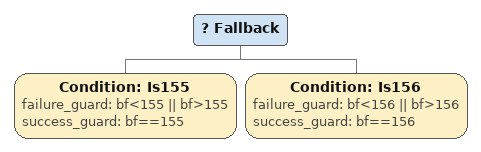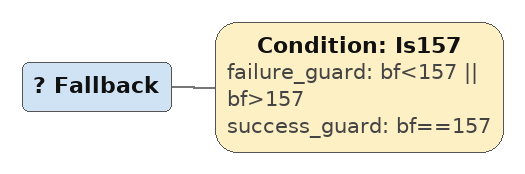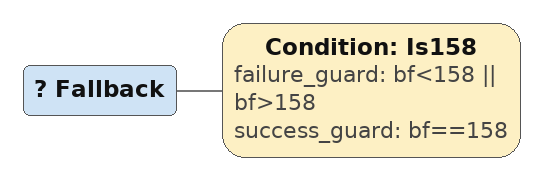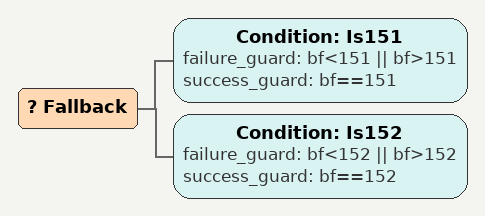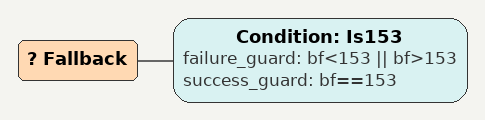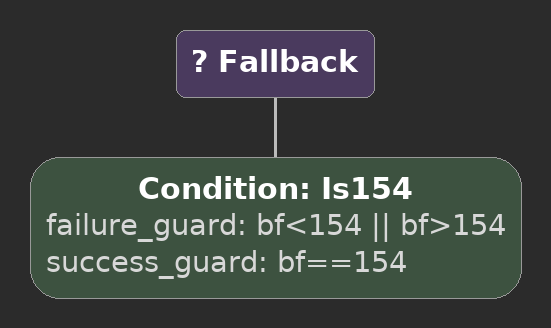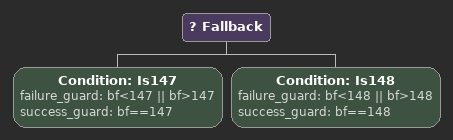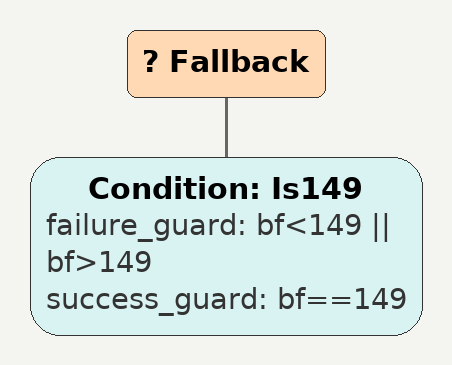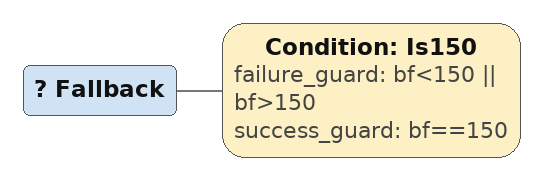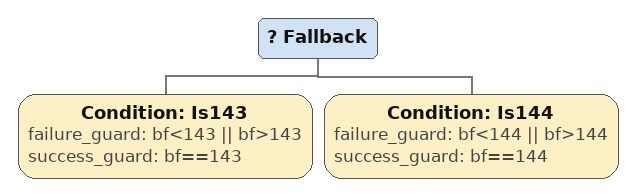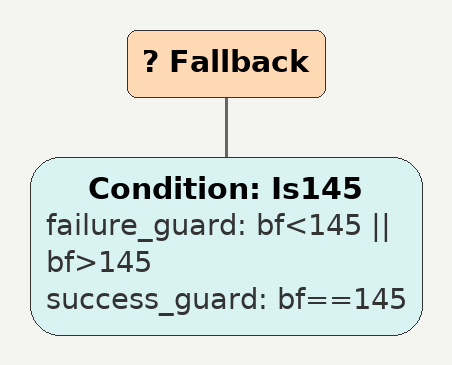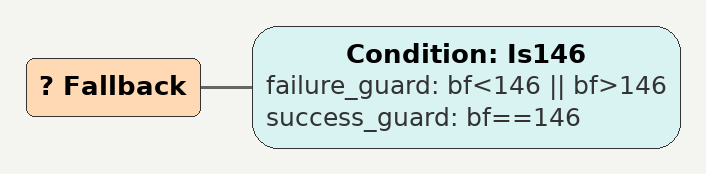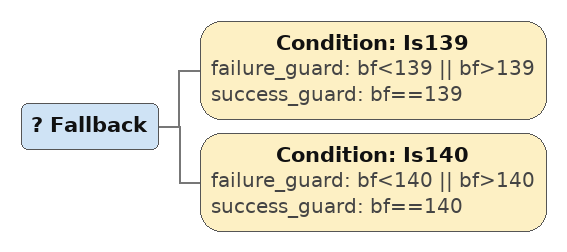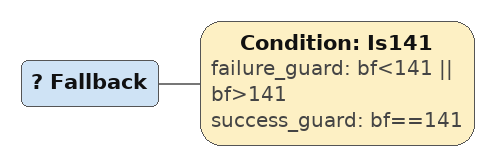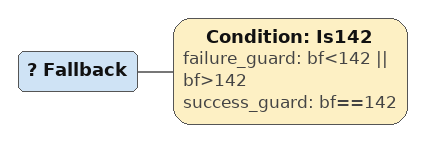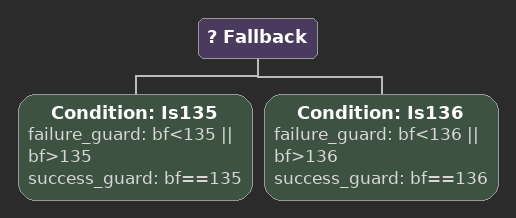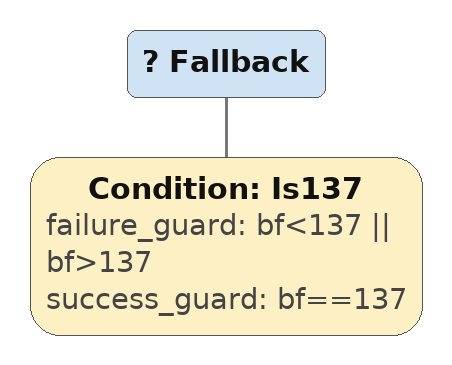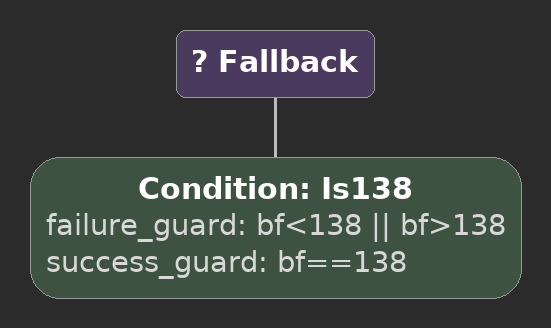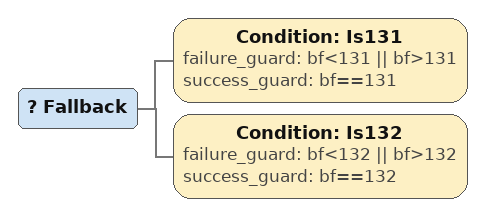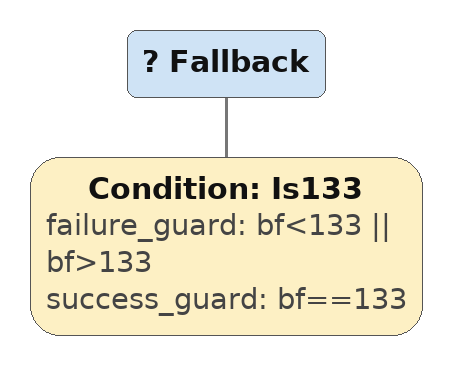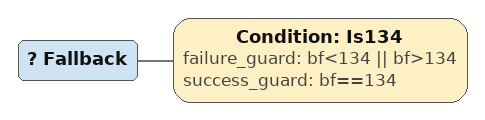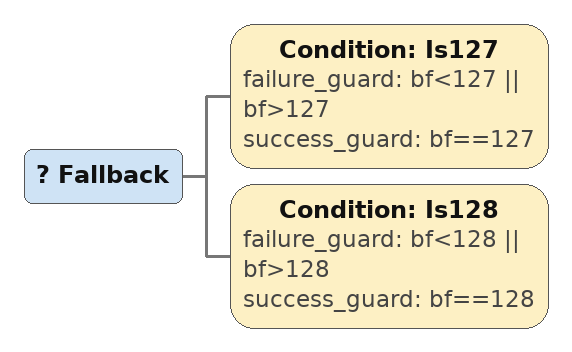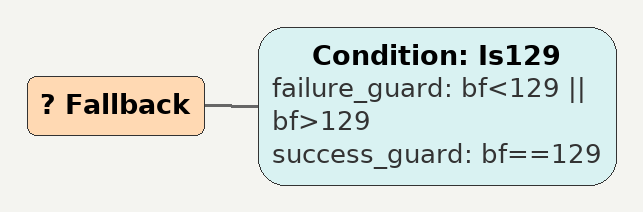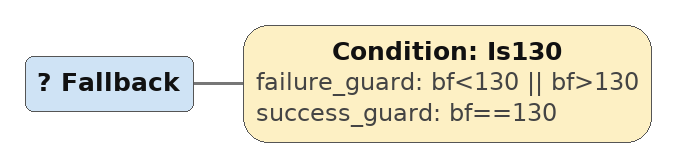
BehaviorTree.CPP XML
<Fallback>
    <Condition ID="Is155" failure_guard="bf&lt;155 || bf>155" success_guard="bf==155"/>
    <Condition ID="Is156" failure_guard="bf&lt;156 || bf>156" success_guard="bf==156"/>
        sequence154
        sequence
        children {
        } end_children
    } end_composite
</Fallback>

<Fallback>
    <Condition ID="Is157" failure_guard="bf&lt;157 || bf>157" success_guard="bf==157"/>
        sequence154
        sequence
        children {
        } end_children
    } end_composite
</Fallback>

<Fallback>
    <Condition ID="Is158" failure_guard="bf&lt;158 || bf>158" success_guard="bf==158"/>
        sequence154
        sequence
        children {
        } end_children
    } end_composite
</Fallback>

<Fallback>
    <Condition ID="Is151" failure_guard="bf&lt;151 || bf>151" success_guard="bf==151"/>
    <Condition ID="Is152" failure_guard="bf&lt;152 || bf>152" success_guard="bf==152"/>
        sequence150
        sequence
        children {
        } end_children
    } end_composite
</Fallback>

<Fallback>
    <Condition ID="Is153" failure_guard="bf&lt;153 || bf>153" success_guard="bf==153"/>
        sequence150
        sequence
        children {
        } end_children
    } end_composite
</Fallback>

<Fallback>
    <Condition ID="Is154" failure_guard="bf&lt;154 || bf>154" success_guard="bf==154"/>
        sequence150
        sequence
        children {
        } end_children
    } end_composite
</Fallback>

<Fallback>
    <Condition ID="Is147" failure_guard="bf&lt;147 || bf>147" success_guard="bf==147"/>
    <Condition ID="Is148" failure_guard="bf&lt;148 || bf>148" success_guard="bf==148"/>
        sequence146
        sequence
        children {
        } end_children
    } end_composite
</Fallback>

<Fallback>
    <Condition ID="Is149" failure_guard="bf&lt;149 || bf>149" success_guard="bf==149"/>
        sequence146
        sequence
        children {
        } end_children
    } end_composite
</Fallback>

<Fallback>
    <Condition ID="Is150" failure_guard="bf&lt;150 || bf>150" success_guard="bf==150"/>
        sequence146
        sequence
        children {
        } end_children
    } end_composite
</Fallback>

<Fallback>
    <Condition ID="Is143" failure_guard="bf&lt;143 || bf>143" success_guard="bf==143"/>
    <Condition ID="Is144" failure_guard="bf&lt;144 || bf>144" success_guard="bf==144"/>
        sequence142
        sequence
        children {
        } end_children
    } end_composite
</Fallback>

<Fallback>
    <Condition ID="Is145" failure_guard="bf&lt;145 || bf>145" success_guard="bf==145"/>
        sequence142
        sequence
        children {
        } end_children
    } end_composite
</Fallback>

<Fallback>
    <Condition ID="Is146" failure_guard="bf&lt;146 || bf>146" success_guard="bf==146"/>
        sequence142
        sequence
        children {
        } end_children
    } end_composite
</Fallback>

<Fallback>
    <Condition ID="Is139" failure_guard="bf&lt;139 || bf>139" success_guard="bf==139"/>
    <Condition ID="Is140" failure_guard="bf&lt;140 || bf>140" success_guard="bf==140"/>
        sequence138
        sequence
        children {
        } end_children
    } end_composite
</Fallback>

<Fallback>
    <Condition ID="Is141" failure_guard="bf&lt;141 || bf>141" success_guard="bf==141"/>
        sequence138
        sequence
        children {
        } end_children
    } end_composite
</Fallback>

<Fallback>
    <Condition ID="Is142" failure_guard="bf&lt;142 || bf>142" success_guard="bf==142"/>
        sequence138
        sequence
        children {
        } end_children
    } end_composite
</Fallback>

<Fallback>
    <Condition ID="Is135" failure_guard="bf&lt;135 || bf>135" success_guard="bf==135"/>
    <Condition ID="Is136" failure_guard="bf&lt;136 || bf>136" success_guard="bf==136"/>
        sequence134
        sequence
        children {
        } end_children
    } end_composite
</Fallback>

<Fallback>
    <Condition ID="Is137" failure_guard="bf&lt;137 || bf>137" success_guard="bf==137"/>
        sequence134
        sequence
        children {
        } end_children
    } end_composite
</Fallback>

<Fallback>
    <Condition ID="Is138" failure_guard="bf&lt;138 || bf>138" success_guard="bf==138"/>
        sequence134
        sequence
        children {
        } end_children
    } end_composite
</Fallback>

<Fallback>
    <Condition ID="Is131" failure_guard="bf&lt;131 || bf>131" success_guard="bf==131"/>
    <Condition ID="Is132" failure_guard="bf&lt;132 || bf>132" success_guard="bf==132"/>
        sequence130
        sequence
        children {
        } end_children
    } end_composite
</Fallback>

<Fallback>
    <Condition ID="Is133" failure_guard="bf&lt;133 || bf>133" success_guard="bf==133"/>
        sequence130
        sequence
        children {
        } end_children
    } end_composite
</Fallback>

<Fallback>
    <Condition ID="Is134" failure_guard="bf&lt;134 || bf>134" success_guard="bf==134"/>
        sequence130
        sequence
        children {
        } end_children
    } end_composite
</Fallback>

<Fallback>
    <Condition ID="Is127" failure_guard="bf&lt;127 || bf>127" success_guard="bf==127"/>
    <Condition ID="Is128" failure_guard="bf&lt;128 || bf>128" success_guard="bf==128"/>
        sequence126
        sequence
        children {
        } end_children
    } end_composite
</Fallback>

<Fallback>
    <Condition ID="Is129" failure_guard="bf&lt;129 || bf>129" success_guard="bf==129"/>
        sequence126
        sequence
        children {
        } end_children
    } end_composite
</Fallback>

<Fallback>
    <Condition ID="Is130" failure_guard="bf&lt;130 || bf>130" success_guard="bf==130"/>
        sequence126
        sequence
        children {
        } end_children
    } end_composite
</Fallback>
